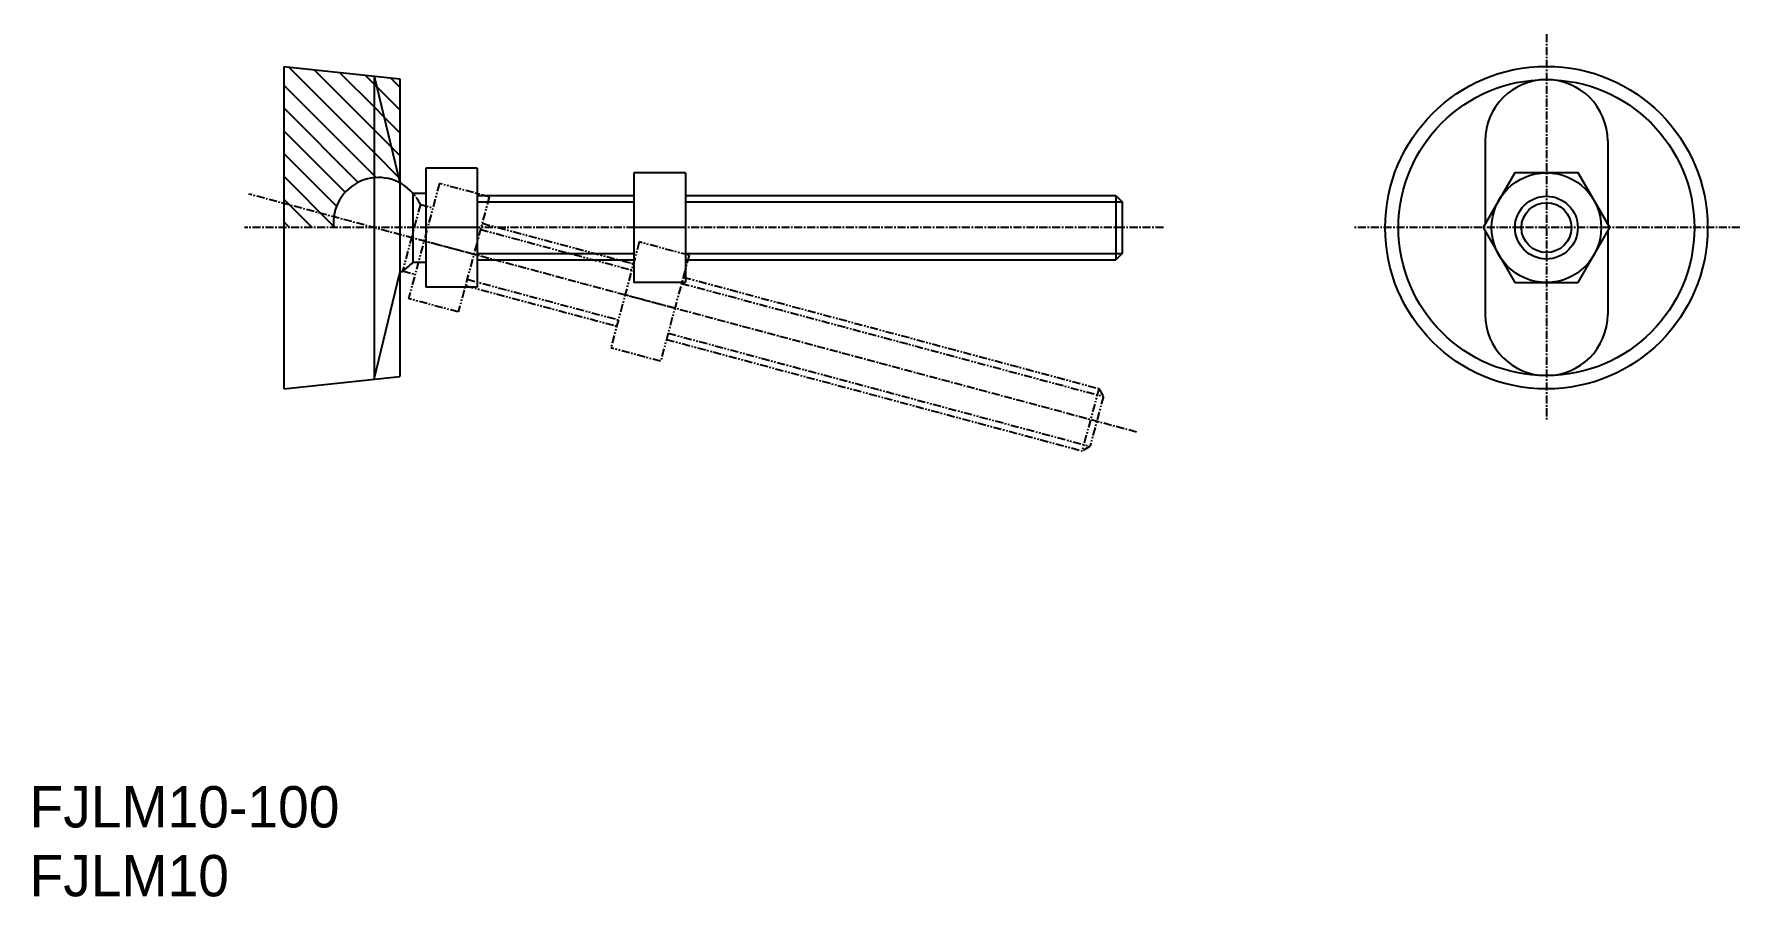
# Model space of a CAD drawing. Extents: x 16 to 281, y -5 to 129.
import ezdxf

# ---------------------------------------------------------------- set-up
doc = ezdxf.new("R2010")
doc.units = 0
doc.linetypes.add('CENTER', pattern=[2, 1.25, -0.25, 0.25, -0.25])
doc.linetypes.add('PHANTOM', pattern=[2.5, 1.25, -0.25, 0.25, -0.25, 0.25, -0.25])
doc.layers.get('0').update_dxf_attribs({"linetype": 'CONTINUOUS'})
doc.layers.add('CENTER', color=1, linetype='CENTER')

# ---------------------------------------------------------------- blocks, each defined once
blk = doc.blocks.new('*X2')
at = {"color": 0}
for p, q in [((104.23, 100.7), (105.68, 102.15)), ((105.62, 98.55), (109.22, 102.15)), ((110.29, 99.68), (112.75, 102.15)), ((112.29, 98.15), (114.95, 100.81)), ((114.95, 100.81), (116.29, 102.15)), ((115.82, 98.15), (119.62, 101.94)), ((119.62, 101.94), (119.82, 102.15)), ((102.54, 84.86), (115.82, 98.15)), ((102.96, 88.82), (112.29, 98.15)), ((103.39, 92.78), (108.75, 98.15)), ((103.81, 96.74), (105.22, 98.15)), ((105.22, 98.15), (105.62, 98.55)), ((105.36, 84.15), (119.36, 98.15)), ((108.75, 98.15), (110.29, 99.68)), ((119.36, 98.15), (119.7, 98.49)), ((108.89, 84.15), (120.44, 95.69)), ((112.43, 84.15), (121.96, 93.68)), ((115.97, 84.15), (124.14, 92.32)), ((119.5, 84.15), (127.22, 91.86)), ((123.04, 84.15), (127.46, 88.57)), ((126.57, 84.15), (127.46, 85.03))]:
    blk.add_line(p, q, dxfattribs=at)

msp = doc.modelspace()

# ---------------------------------------------------------------- linework, layer by layer
at = {"color": 7, "linetype": 'CONTINUOUS'}
for p, q in [((55.11, 123.65), (55.11, 73.65)), ((55.11, 123.65), (73.11, 121.72)), ((69.11, 122.15), (69.11, 75.15)), ((69.11, 122.15), (73.11, 105.65)), ((73.11, 121.72), (73.11, 75.57)), ((241.39, 112.09), (241.39, 99.19)), ((260.39, 112.09), (260.39, 99.19)), ((77.11, 107.88), (77.11, 89.41)), ((85.11, 107.88), (77.11, 107.88)), ((85.11, 107.88), (85.11, 89.41)), ((117.39, 107.15), (109.39, 107.15)), ((109.39, 107.15), (109.39, 90.15)), ((117.39, 107.15), (117.39, 90.15)), ((75.11, 103.98), (75.11, 93.31)), ((75.11, 103.98), (77.11, 103.98)), ((85.11, 103.65), (109.39, 103.65)), ((117.39, 103.65), (184.11, 103.65)), ((184.11, 103.65), (184.11, 93.65)), ((184.11, 103.65), (185.11, 102.65)), ((185.11, 102.65), (185.11, 94.65)), ((85.11, 98.65), (77.11, 98.65)), ((117.39, 98.65), (109.39, 98.65)), ((241.39, 98.1), (241.39, 85.21)), ((260.39, 98.1), (260.39, 85.21)), ((75.11, 93.31), (77.11, 93.31)), ((85.11, 93.65), (109.39, 93.65)), ((117.39, 93.65), (184.11, 93.65)), ((185.11, 94.65), (184.11, 93.65)), ((69.11, 75.15), (73.11, 91.65)), ((117.39, 90.15), (109.39, 90.15)), ((85.11, 89.41), (77.11, 89.41)), ((55.11, 73.65), (73.11, 75.57)), ((250.89, 75.71), (250.89, 75.71))]:
    msp.add_line(p, q, dxfattribs=at)
for p, q in [((70.11, 118.02), (70.11, 118.02)), ((71.11, 113.9), (71.11, 113.9))]:
    msp.add_line(p, q)
at = {"color": 3, "linetype": 'PHANTOM'}
for p, q in [((79.23, 105.5), (74.45, 87.65)), ((86.96, 103.43), (79.23, 105.5)), ((86.96, 103.43), (82.17, 85.58)), ((76.29, 102.25), (73.52, 91.94)), ((76.29, 102.25), (78.22, 101.73)), ((85.6, 98.37), (109.05, 92.08)), ((85.86, 99.33), (109.31, 93.05)), ((84.56, 94.5), (76.84, 96.57)), ((110.22, 96.43), (105.82, 80.01)), ((117.94, 94.36), (110.22, 96.43)), ((117.94, 94.36), (113.54, 77.94)), ((73.52, 91.94), (75.46, 91.42)), ((83.53, 90.64), (106.98, 84.36)), ((116.78, 90.01), (182.19, 72.49)), ((117.04, 90.98), (181.49, 73.71)), ((82.17, 85.58), (74.45, 87.65)), ((83.27, 89.67), (106.72, 83.39)), ((115.74, 86.15), (108.02, 88.22)), ((114.71, 82.29), (180.12, 64.76)), ((113.54, 77.94), (105.82, 80.01)), ((114.45, 81.32), (178.9, 64.05)), ((181.49, 73.71), (178.9, 64.05)), ((182.19, 72.49), (180.12, 64.76)), ((181.49, 73.71), (182.19, 72.49)), ((180.12, 64.76), (178.9, 64.05))]:
    msp.add_line(p, q, dxfattribs=at)
at = {"color": 3, "linetype": 'CONTINUOUS'}
for p, q in [((85.11, 102.65), (109.39, 102.65)), ((117.39, 102.65), (185.11, 102.65)), ((85.11, 94.65), (109.39, 94.65)), ((117.39, 94.65), (185.11, 94.65))]:
    msp.add_line(p, q, dxfattribs=at)
at = {"color": 7, "linetype": 'CONTINUOUS'}
msp.add_lwpolyline([(255.8, 90.15), (260.71, 98.65), (255.8, 107.15), (245.98, 107.15), (241.08, 98.65), (245.98, 90.15)], close=True, dxfattribs=at)
for radius in [25, 22.94, 8.5, 4.87]:
    msp.add_circle((250.89, 98.65), radius, dxfattribs=at)
at = {"color": 3, "linetype": 'CONTINUOUS'}
msp.add_circle((250.89, 98.65), 3.87, dxfattribs=at)
at = {"color": 7, "linetype": 'CONTINUOUS'}
for centre, radius, start, end in [((250.89, 112.09), 9.5, 90, 180), ((250.89, 112.09), 9.5, 0, 90), ((69.8, 99.42), 7, 40.7261, 186.327), ((69.45, 98.18), 7.47, 299.358, 319.2739), ((250.89, 85.21), 9.5, 180, 270), ((250.89, 85.21), 9.5, 270, 0)]:
    msp.add_arc(centre, radius, start, end, dxfattribs=at)
at = {"color": 3, "linetype": 'PHANTOM'}
msp.add_arc((69.98, 99.21), 7, 25.7261, 42.887, dxfattribs=at)
at = {"layer": 'CENTER', "color": 1, "linetype": 'CENTER'}
for p, q in [((250.89, 128.65), (250.89, 68.65)), ((187.34, 66.97), (49.69, 103.85)), ((191.51, 98.65), (49.01, 98.65)), ((280.89, 98.65), (220.89, 98.65))]:
    msp.add_line(p, q, dxfattribs=at)

# ---------------------------------------------------------------- block references
at = {"color": 7, "linetype": 'CONTINUOUS', "rotation": 270}
msp.add_blockref('*X2', (-29.04, 226.11), dxfattribs=at)

# ---------------------------------------------------------------- texts
at = {"color": 7, "linetype": 'CONTINUOUS'}
for s, p in [('FJLM10-100', (15.69, 5.68)), ('FJLM10', (15.69, -4.99))]:
    msp.add_text(s, height=6.4, dxfattribs=at).set_placement(p)

doc.saveas('drawing.dxf')
